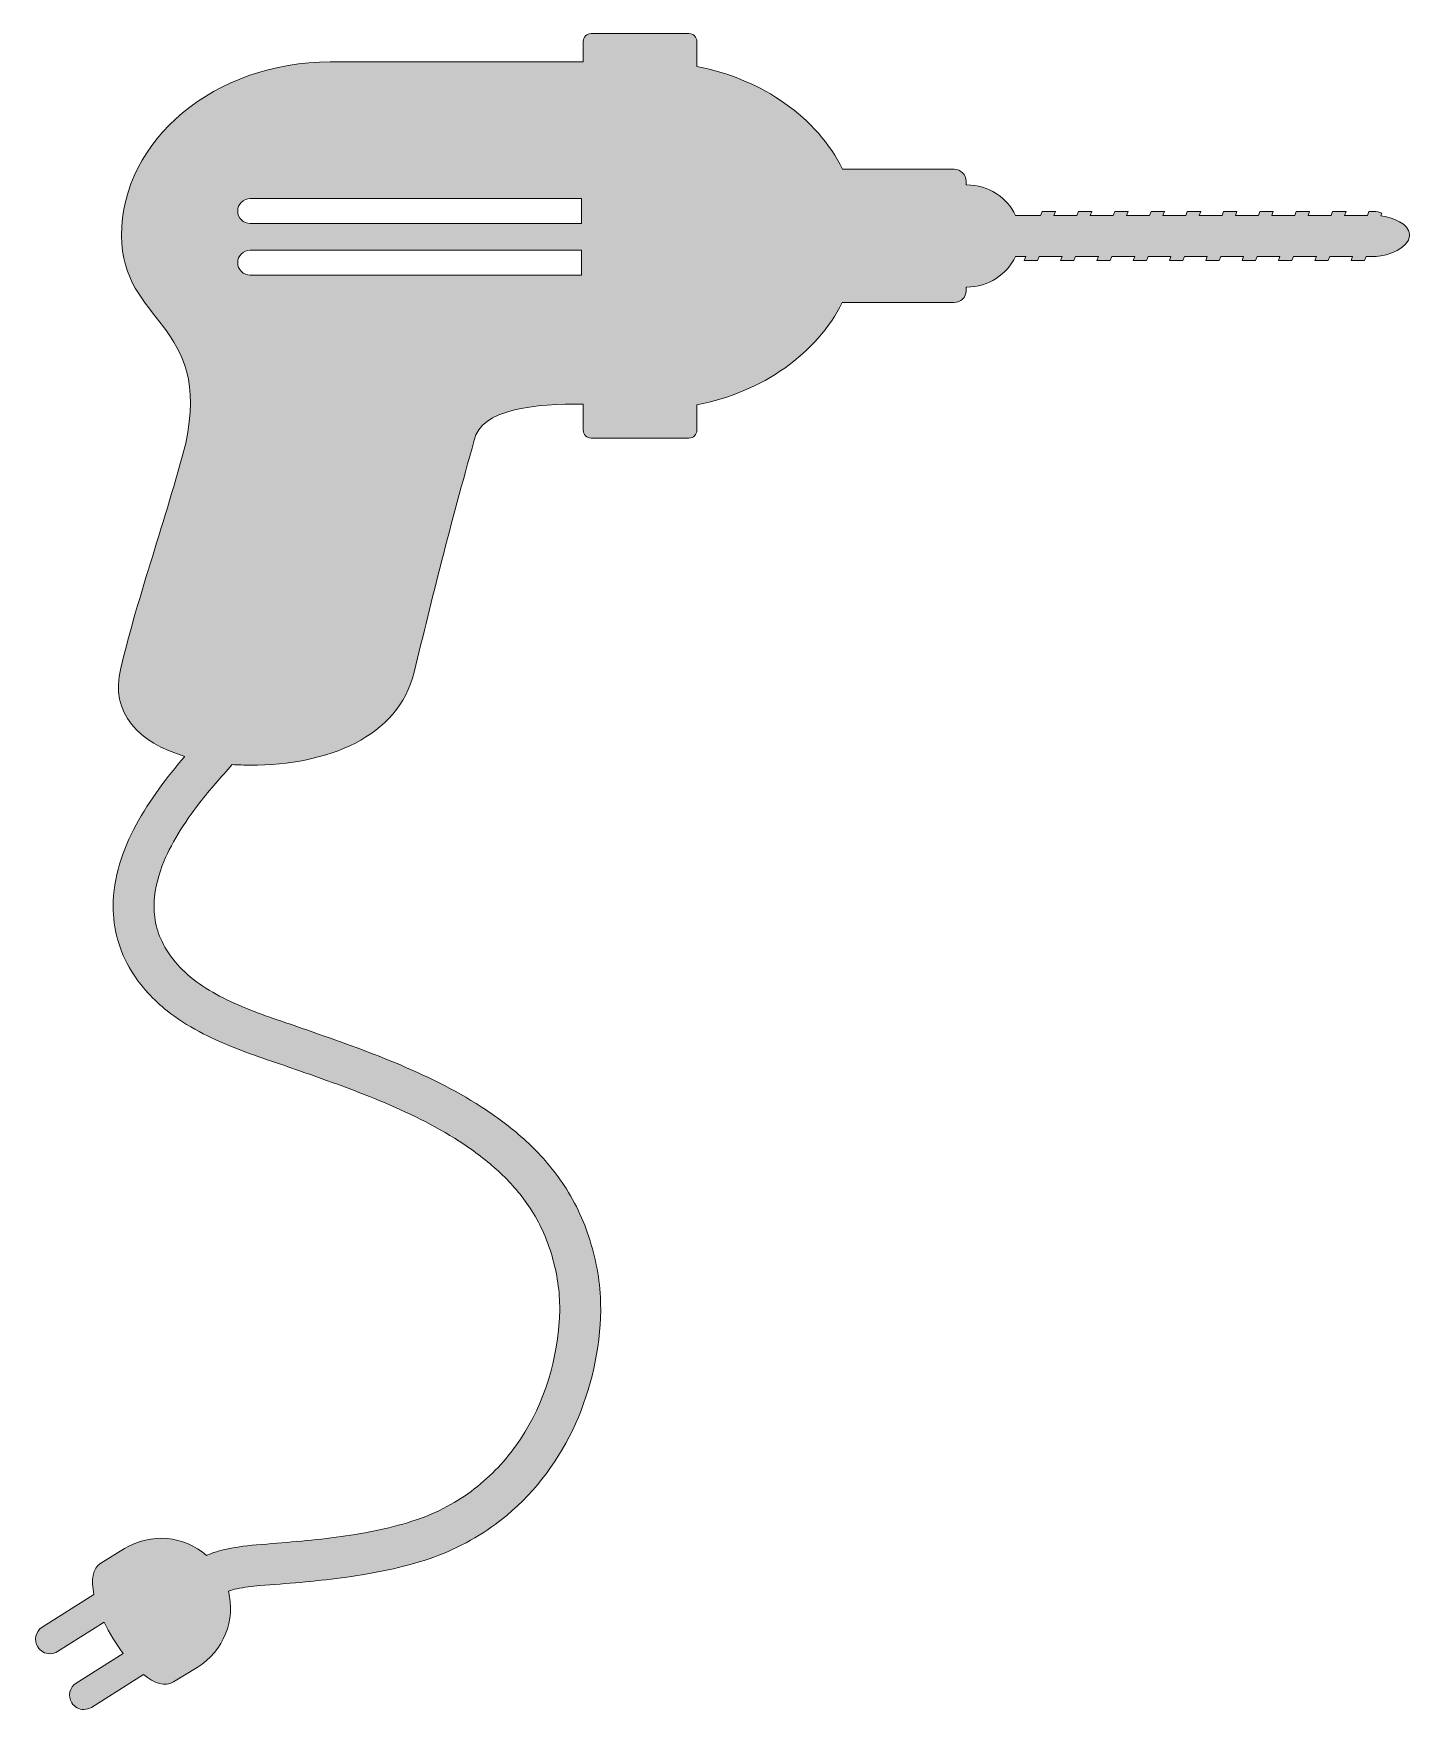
# Model space of a CAD drawing. Header units: inches. Extents: x 0 to 83, y 0 to 102.
import ezdxf

# ---------------------------------------------------------------- set-up
doc = ezdxf.new("R2010")
doc.units = ezdxf.units.IN
doc.header["$MEASUREMENT"] = 0
doc.layers.add('Layer 1', color=7, linetype='Continuous')

msp = doc.modelspace()

# ---------------------------------------------------------------- hatches: boundary and pattern name
at = {"layer": 'Layer 1', "true_color": 0xbe1e2d}
h = msp.add_hatch(color=242, dxfattribs=at)
h.dxf.hatch_style = 2
edge = h.paths.add_edge_path()
edge.add_spline(control_points=[(81.52, 90.55), (81.52, 90.55), (81.58, 90.7), (81.58, 90.7), (81.43, 90.78), (81.27, 90.82), (81.11, 90.82), (81.11, 90.82), (80.8, 90.82), (80.8, 90.82), (80.8, 90.82), (80.71, 90.57), (80.71, 90.57), (80.71, 90.57), (79.33, 90.57), (79.33, 90.57), (79.33, 90.57), (79.42, 90.82), (79.42, 90.82), (79.42, 90.82), (78.6, 90.82), (78.6, 90.82), (78.6, 90.82), (78.51, 90.57), (78.51, 90.57), (78.51, 90.57), (77.12, 90.57), (77.12, 90.57), (77.12, 90.57), (77.21, 90.82), (77.21, 90.82), (77.21, 90.82), (76.4, 90.82), (76.4, 90.82), (76.4, 90.82), (76.31, 90.57), (76.31, 90.57), (76.31, 90.57), (74.92, 90.57), (74.92, 90.57), (74.92, 90.57), (75.01, 90.82), (75.01, 90.82), (75.01, 90.82), (74.2, 90.82), (74.2, 90.82), (74.2, 90.82), (74.11, 90.57), (74.11, 90.57), (74.11, 90.57), (72.72, 90.57), (72.72, 90.57), (72.72, 90.57), (72.81, 90.82), (72.81, 90.82), (72.81, 90.82), (72, 90.82), (72, 90.82), (72, 90.82), (71.91, 90.57), (71.91, 90.57), (71.91, 90.57), (70.52, 90.57), (70.52, 90.57), (70.52, 90.57), (70.61, 90.82), (70.61, 90.82), (70.61, 90.82), (69.8, 90.82), (69.8, 90.82), (69.8, 90.82), (69.71, 90.57), (69.71, 90.57), (69.71, 90.57), (68.32, 90.57), (68.32, 90.57), (68.32, 90.57), (68.41, 90.82), (68.41, 90.82), (68.41, 90.82), (67.6, 90.82), (67.6, 90.82), (67.6, 90.82), (67.51, 90.57), (67.51, 90.57), (67.51, 90.57), (66.12, 90.57), (66.12, 90.57), (66.12, 90.57), (66.21, 90.82), (66.21, 90.82), (66.21, 90.82), (65.4, 90.82), (65.4, 90.82), (65.4, 90.82), (65.31, 90.57), (65.31, 90.57), (65.31, 90.57), (63.92, 90.57), (63.92, 90.57), (63.92, 90.57), (64.01, 90.82), (64.01, 90.82), (64.01, 90.82), (63.2, 90.82), (63.2, 90.82), (63.2, 90.82), (63.11, 90.57), (63.11, 90.57), (63.11, 90.57), (61.72, 90.57), (61.72, 90.57), (61.72, 90.57), (61.81, 90.82), (61.81, 90.82), (61.81, 90.82), (61, 90.82), (61, 90.82), (61, 90.82), (60.91, 90.57), (60.91, 90.57), (60.91, 90.57), (59.38, 90.57), (59.38, 90.57), (58.88, 91.66), (57.75, 92.42), (56.44, 92.42), (56.43, 92.42), (56.41, 92.42), (56.39, 92.42), (56.39, 92.42), (56.39, 92.65), (56.39, 92.65), (56.39, 93.04), (56.07, 93.37), (55.67, 93.37), (55.67, 93.37), (48.91, 93.37), (48.91, 93.37), (48.91, 93.37), (48.91, 93.38), (48.91, 93.38), (47.36, 96.48), (44.09, 98.83), (40.08, 99.6), (40.08, 99.6), (40.08, 101.12), (40.08, 101.12), (40.08, 101.38), (39.87, 101.6), (39.6, 101.6), (39.6, 101.6), (33.67, 101.6), (33.67, 101.6), (33.41, 101.6), (33.19, 101.38), (33.19, 101.12), (33.19, 101.12), (33.19, 99.88), (33.19, 99.88), (33.19, 99.88), (17.86, 99.88), (17.86, 99.88), (10.87, 99.88), (5.21, 95.16), (5.21, 89.35), (5.21, 84.03), (10.69, 84.09), (9.1, 76.76), (7.87, 72.05), (6.25, 67.67), (5.17, 63.13), (4.48, 60.38), (6.27, 58.6), (9.04, 57.78), (9.04, 57.77), (9.03, 57.77), (9.03, 57.76), (7.97, 56.53), (6.91, 55.13), (6.09, 53.62), (5.68, 52.86), (5.34, 52.07), (5.09, 51.24), (4.84, 50.42), (4.7, 49.57), (4.7, 48.69), (4.7, 48.03), (4.78, 47.36), (4.97, 46.7), (5.15, 46.04), (5.43, 45.39), (5.82, 44.75), (6.41, 43.8), (7.15, 43.01), (7.97, 42.36), (9.19, 41.39), (10.58, 40.71), (11.97, 40.15), (13.36, 39.59), (14.75, 39.16), (16, 38.72), (17.75, 38.1), (19.51, 37.48), (21.18, 36.77), (22.87, 36.06), (24.47, 35.25), (25.95, 34.27), (26.75, 33.73), (27.5, 33.15), (28.18, 32.51), (28.86, 31.86), (29.47, 31.16), (29.97, 30.4), (30.54, 29.53), (31, 28.53), (31.3, 27.48), (31.61, 26.43), (31.77, 25.32), (31.77, 24.26), (31.77, 24.01), (31.76, 23.76), (31.74, 23.52), (31.54, 20.72), (30.63, 18.1), (29.11, 15.99), (28.35, 14.93), (27.45, 14), (26.39, 13.22), (25.34, 12.45), (24.15, 11.83), (22.81, 11.41), (21.34, 10.94), (19.8, 10.65), (18.22, 10.44), (16.64, 10.23), (15.03, 10.11), (13.4, 9.98), (12.68, 9.92), (11.87, 9.82), (11.06, 9.59), (10.82, 9.52), (10.59, 9.44), (10.36, 9.34), (9.01, 10.52), (7, 10.74), (5.39, 9.75), (5.39, 9.75), (3.95, 8.87), (3.95, 8.87), (3.44, 8.56), (3.35, 7.84), (3.54, 6.97), (3.54, 6.97), (0.4, 4.99), (0.4, 4.99), (0, 4.73), (-0.12, 4.19), (0.13, 3.79), (0.29, 3.53), (0.57, 3.38), (0.87, 3.38), (1.03, 3.38), (1.19, 3.43), (1.33, 3.52), (1.33, 3.52), (4.15, 5.3), (4.15, 5.3), (4.47, 4.64), (4.88, 3.98), (5.32, 3.4), (5.32, 3.4), (2.47, 1.6), (2.47, 1.6), (2.06, 1.35), (1.94, 0.81), (2.2, 0.4), (2.36, 0.15), (2.63, 0), (2.93, 0), (3.1, 0), (3.26, 0.05), (3.4, 0.13), (3.4, 0.13), (6.54, 2.12), (6.54, 2.12), (7.2, 1.59), (7.86, 1.37), (8.36, 1.67), (8.36, 1.67), (9.8, 2.55), (9.8, 2.55), (11.41, 3.54), (12.13, 5.44), (11.69, 7.18), (11.85, 7.23), (12.02, 7.28), (12.19, 7.31), (12.64, 7.41), (13.12, 7.47), (13.59, 7.51), (15.22, 7.63), (16.88, 7.76), (18.55, 7.98), (20.22, 8.2), (21.9, 8.52), (23.55, 9.04), (25.15, 9.55), (26.6, 10.29), (27.86, 11.22), (29.77, 12.63), (31.27, 14.45), (32.34, 16.53), (33.41, 18.6), (34.04, 20.92), (34.22, 23.34), (34.24, 23.65), (34.25, 23.95), (34.25, 24.26), (34.25, 25.57), (34.06, 26.9), (33.68, 28.17), (33.31, 29.45), (32.76, 30.67), (32.04, 31.76), (31.42, 32.71), (30.69, 33.55), (29.89, 34.31), (29.09, 35.06), (28.22, 35.73), (27.32, 36.33), (25.68, 37.43), (23.93, 38.3), (22.15, 39.05), (20.38, 39.81), (18.58, 40.44), (16.82, 41.06), (15.95, 41.37), (15.06, 41.66), (14.19, 41.97), (12.88, 42.43), (11.61, 42.95), (10.53, 43.6), (9.99, 43.93), (9.49, 44.29), (9.06, 44.69), (8.63, 45.1), (8.25, 45.54), (7.94, 46.05), (7.66, 46.5), (7.48, 46.93), (7.35, 47.37), (7.23, 47.81), (7.18, 48.24), (7.18, 48.69), (7.18, 49.48), (7.36, 50.31), (7.68, 51.16), (8.17, 52.44), (9, 53.74), (9.94, 54.96), (10.58, 55.78), (11.26, 56.56), (11.92, 57.28), (12.28, 57.26), (12.65, 57.25), (13.02, 57.25), (17.74, 57.25), (21.96, 58.94), (22.95, 62.88), (24.04, 67.42), (25.12, 71.77), (26.59, 76.94), (26.94, 78.83), (30.33, 79.18), (33.19, 79.13), (33.19, 79.13), (33.19, 77.55), (33.19, 77.55), (33.19, 77.29), (33.41, 77.07), (33.67, 77.07), (33.67, 77.07), (39.6, 77.07), (39.6, 77.07), (39.87, 77.07), (40.08, 77.29), (40.08, 77.55), (40.08, 77.55), (40.08, 79.09), (40.08, 79.09), (44.07, 79.86), (47.34, 82.2), (48.89, 85.29), (48.89, 85.29), (55.67, 85.29), (55.67, 85.29), (56.07, 85.29), (56.39, 85.61), (56.39, 86.01), (56.39, 86.01), (56.39, 86.23), (56.39, 86.23), (56.41, 86.23), (56.43, 86.23), (56.44, 86.23), (57.75, 86.23), (58.88, 87), (59.38, 88.09), (59.38, 88.09), (60.01, 88.09), (60.01, 88.09), (60.01, 88.09), (59.92, 87.84), (59.92, 87.84), (59.92, 87.84), (60.73, 87.84), (60.73, 87.84), (60.73, 87.84), (60.82, 88.09), (60.82, 88.09), (60.82, 88.09), (62.21, 88.09), (62.21, 88.09), (62.21, 88.09), (62.12, 87.84), (62.12, 87.84), (62.12, 87.84), (62.93, 87.84), (62.93, 87.84), (62.93, 87.84), (63.02, 88.09), (63.02, 88.09), (63.02, 88.09), (64.41, 88.09), (64.41, 88.09), (64.41, 88.09), (64.32, 87.84), (64.32, 87.84), (64.32, 87.84), (65.13, 87.84), (65.13, 87.84), (65.13, 87.84), (65.22, 88.09), (65.22, 88.09), (65.22, 88.09), (66.61, 88.09), (66.61, 88.09), (66.61, 88.09), (66.52, 87.84), (66.52, 87.84), (66.52, 87.84), (67.33, 87.84), (67.33, 87.84), (67.33, 87.84), (67.42, 88.09), (67.42, 88.09), (67.42, 88.09), (68.81, 88.09), (68.81, 88.09), (68.81, 88.09), (68.72, 87.84), (68.72, 87.84), (68.72, 87.84), (69.53, 87.84), (69.53, 87.84), (69.53, 87.84), (69.63, 88.09), (69.63, 88.09), (69.63, 88.09), (71.01, 88.09), (71.01, 88.09), (71.01, 88.09), (70.92, 87.84), (70.92, 87.84), (70.92, 87.84), (71.74, 87.84), (71.74, 87.84), (71.74, 87.84), (71.83, 88.09), (71.83, 88.09), (71.83, 88.09), (73.21, 88.09), (73.21, 88.09), (73.21, 88.09), (73.12, 87.84), (73.12, 87.84), (73.12, 87.84), (73.94, 87.84), (73.94, 87.84), (73.94, 87.84), (74.03, 88.09), (74.03, 88.09), (74.03, 88.09), (75.41, 88.09), (75.41, 88.09), (75.41, 88.09), (75.32, 87.84), (75.32, 87.84), (75.32, 87.84), (76.14, 87.84), (76.14, 87.84), (76.14, 87.84), (76.23, 88.09), (76.23, 88.09), (76.23, 88.09), (77.62, 88.09), (77.62, 88.09), (77.62, 88.09), (77.52, 87.84), (77.52, 87.84), (77.52, 87.84), (78.34, 87.84), (78.34, 87.84), (78.34, 87.84), (78.43, 88.09), (78.43, 88.09), (78.43, 88.09), (79.82, 88.09), (79.82, 88.09), (79.82, 88.09), (79.73, 87.84), (79.73, 87.84), (79.73, 87.84), (80.54, 87.84), (80.54, 87.84), (80.54, 87.84), (80.63, 88.09), (80.63, 88.09), (80.63, 88.09), (81.25, 88.09), (81.25, 88.09), (81.93, 88.09), (83.26, 88.64), (83.26, 89.33), (83.26, 89.33), (83.26, 89.45), (83.26, 89.45), (83.26, 90.05), (82.23, 90.46), (81.52, 90.55)], knot_values=[0, 0, 0, 0, 1, 1, 1, 2, 2, 2, 3, 3, 3, 4, 4, 4, 5, 5, 5, 6, 6, 6, 7, 7, 7, 8, 8, 8, 9, 9, 9, 10, 10, 10, 11, 11, 11, 12, 12, 12, 13, 13, 13, 14, 14, 14, 15, 15, 15, 16, 16, 16, 17, 17, 17, 18, 18, 18, 19, 19, 19, 20, 20, 20, 21, 21, 21, 22, 22, 22, 23, 23, 23, 24, 24, 24, 25, 25, 25, 26, 26, 26, 27, 27, 27, 28, 28, 28, 29, 29, 29, 30, 30, 30, 31, 31, 31, 32, 32, 32, 33, 33, 33, 34, 34, 34, 35, 35, 35, 36, 36, 36, 37, 37, 37, 38, 38, 38, 39, 39, 39, 40, 40, 40, 41, 41, 41, 42, 42, 42, 43, 43, 43, 44, 44, 44, 45, 45, 45, 46, 46, 46, 47, 47, 47, 48, 48, 48, 49, 49, 49, 50, 50, 50, 51, 51, 51, 52, 52, 52, 53, 53, 53, 54, 54, 54, 55, 55, 55, 56, 56, 56, 57, 57, 57, 58, 58, 58, 59, 59, 59, 60, 60, 60, 61, 61, 61, 62, 62, 62, 63, 63, 63, 64, 64, 64, 65, 65, 65, 66, 66, 66, 67, 67, 67, 68, 68, 68, 69, 69, 69, 70, 70, 70, 71, 71, 71, 72, 72, 72, 73, 73, 73, 74, 74, 74, 75, 75, 75, 76, 76, 76, 77, 77, 77, 78, 78, 78, 79, 79, 79, 80, 80, 80, 81, 81, 81, 82, 82, 82, 83, 83, 83, 84, 84, 84, 85, 85, 85, 86, 86, 86, 87, 87, 87, 88, 88, 88, 89, 89, 89, 90, 90, 90, 91, 91, 91, 92, 92, 92, 93, 93, 93, 94, 94, 94, 95, 95, 95, 96, 96, 96, 97, 97, 97, 98, 98, 98, 99, 99, 99, 100, 100, 100, 101, 101, 101, 102, 102, 102, 103, 103, 103, 104, 104, 104, 105, 105, 105, 106, 106, 106, 107, 107, 107, 108, 108, 108, 109, 109, 109, 110, 110, 110, 111, 111, 111, 112, 112, 112, 113, 113, 113, 114, 114, 114, 115, 115, 115, 116, 116, 116, 117, 117, 117, 118, 118, 118, 119, 119, 119, 120, 120, 120, 121, 121, 121, 122, 122, 122, 123, 123, 123, 124, 124, 124, 125, 125, 125, 126, 126, 126, 127, 127, 127, 128, 128, 128, 129, 129, 129, 130, 130, 130, 131, 131, 131, 132, 132, 132, 133, 133, 133, 134, 134, 134, 135, 135, 135, 136, 136, 136, 137, 137, 137, 138, 138, 138, 139, 139, 139, 140, 140, 140, 141, 141, 141, 142, 142, 142, 143, 143, 143, 144, 144, 144, 145, 145, 145, 146, 146, 146, 147, 147, 147, 148, 148, 148, 149, 149, 149, 150, 150, 150, 151, 151, 151, 152, 152, 152, 153, 153, 153, 154, 154, 154, 155, 155, 155, 156, 156, 156, 157, 157, 157, 158, 158, 158, 159, 159, 159, 160, 160, 160, 161, 161, 161, 162, 162, 162, 163, 163, 163, 164, 164, 164, 165, 165, 165, 166, 166, 166, 167, 167, 167, 168, 168, 168, 169, 169, 169, 170, 170, 170, 171, 171, 171, 172, 172, 172, 173, 173, 173, 174, 174, 174, 175, 175, 175, 176, 176, 176, 177, 177, 177, 178, 178, 178, 179, 179, 179, 180, 180, 180, 180], degree=3, periodic=1)
edge = h.paths.add_edge_path()
edge.add_spline(control_points=[(33.09, 86.95), (33.09, 86.95), (13.01, 86.95), (13.01, 86.95), (12.59, 86.95), (12.25, 87.29), (12.25, 87.71), (12.25, 88.12), (12.59, 88.46), (13.01, 88.46), (13.01, 88.46), (33.09, 88.46), (33.09, 88.46), (33.09, 88.46), (33.09, 86.95), (33.09, 86.95)], knot_values=[0, 0, 0, 0, 1, 1, 1, 2, 2, 2, 3, 3, 3, 4, 4, 4, 5, 5, 5, 5], degree=3, periodic=1)
edge = h.paths.add_edge_path()
edge.add_spline(control_points=[(33.09, 90.08), (33.09, 90.08), (13.01, 90.08), (13.01, 90.08), (12.59, 90.08), (12.25, 90.42), (12.25, 90.84), (12.25, 91.25), (12.59, 91.59), (13.01, 91.59), (13.01, 91.59), (33.09, 91.59), (33.09, 91.59), (33.09, 91.59), (33.09, 90.08), (33.09, 90.08)], knot_values=[0, 0, 0, 0, 1, 1, 1, 2, 2, 2, 3, 3, 3, 4, 4, 4, 5, 5, 5, 5], degree=3, periodic=1)

# ---------------------------------------------------------------- linework, layer by layer
at = {"layer": 'Layer 1', "lineweight": 0}
for points, knots in [([(81.52, 90.55), (81.52, 90.55), (81.58, 90.7), (81.58, 90.7), (81.43, 90.78), (81.27, 90.82), (81.11, 90.82), (81.11, 90.82), (80.8, 90.82), (80.8, 90.82), (80.8, 90.82), (80.71, 90.57), (80.71, 90.57), (80.71, 90.57), (79.33, 90.57), (79.33, 90.57), (79.33, 90.57), (79.42, 90.82), (79.42, 90.82), (79.42, 90.82), (78.6, 90.82), (78.6, 90.82), (78.6, 90.82), (78.51, 90.57), (78.51, 90.57), (78.51, 90.57), (77.12, 90.57), (77.12, 90.57), (77.12, 90.57), (77.21, 90.82), (77.21, 90.82), (77.21, 90.82), (76.4, 90.82), (76.4, 90.82), (76.4, 90.82), (76.31, 90.57), (76.31, 90.57), (76.31, 90.57), (74.92, 90.57), (74.92, 90.57), (74.92, 90.57), (75.01, 90.82), (75.01, 90.82), (75.01, 90.82), (74.2, 90.82), (74.2, 90.82), (74.2, 90.82), (74.11, 90.57), (74.11, 90.57), (74.11, 90.57), (72.72, 90.57), (72.72, 90.57), (72.72, 90.57), (72.81, 90.82), (72.81, 90.82), (72.81, 90.82), (72, 90.82), (72, 90.82), (72, 90.82), (71.91, 90.57), (71.91, 90.57), (71.91, 90.57), (70.52, 90.57), (70.52, 90.57), (70.52, 90.57), (70.61, 90.82), (70.61, 90.82), (70.61, 90.82), (69.8, 90.82), (69.8, 90.82), (69.8, 90.82), (69.71, 90.57), (69.71, 90.57), (69.71, 90.57), (68.32, 90.57), (68.32, 90.57), (68.32, 90.57), (68.41, 90.82), (68.41, 90.82), (68.41, 90.82), (67.6, 90.82), (67.6, 90.82), (67.6, 90.82), (67.51, 90.57), (67.51, 90.57), (67.51, 90.57), (66.12, 90.57), (66.12, 90.57), (66.12, 90.57), (66.21, 90.82), (66.21, 90.82), (66.21, 90.82), (65.4, 90.82), (65.4, 90.82), (65.4, 90.82), (65.31, 90.57), (65.31, 90.57), (65.31, 90.57), (63.92, 90.57), (63.92, 90.57), (63.92, 90.57), (64.01, 90.82), (64.01, 90.82), (64.01, 90.82), (63.2, 90.82), (63.2, 90.82), (63.2, 90.82), (63.11, 90.57), (63.11, 90.57), (63.11, 90.57), (61.72, 90.57), (61.72, 90.57), (61.72, 90.57), (61.81, 90.82), (61.81, 90.82), (61.81, 90.82), (61, 90.82), (61, 90.82), (61, 90.82), (60.91, 90.57), (60.91, 90.57), (60.91, 90.57), (59.38, 90.57), (59.38, 90.57), (58.88, 91.66), (57.75, 92.42), (56.44, 92.42), (56.43, 92.42), (56.41, 92.42), (56.39, 92.42), (56.39, 92.42), (56.39, 92.65), (56.39, 92.65), (56.39, 93.04), (56.07, 93.37), (55.67, 93.37), (55.67, 93.37), (48.91, 93.37), (48.91, 93.37), (48.91, 93.37), (48.91, 93.38), (48.91, 93.38), (47.36, 96.48), (44.09, 98.83), (40.08, 99.6), (40.08, 99.6), (40.08, 101.12), (40.08, 101.12), (40.08, 101.38), (39.87, 101.6), (39.6, 101.6), (39.6, 101.6), (33.67, 101.6), (33.67, 101.6), (33.41, 101.6), (33.19, 101.38), (33.19, 101.12), (33.19, 101.12), (33.19, 99.88), (33.19, 99.88), (33.19, 99.88), (17.86, 99.88), (17.86, 99.88), (10.87, 99.88), (5.21, 95.16), (5.21, 89.35), (5.21, 84.03), (10.69, 84.09), (9.1, 76.76), (7.87, 72.05), (6.25, 67.67), (5.17, 63.13), (4.48, 60.38), (6.27, 58.6), (9.04, 57.78), (9.04, 57.77), (9.03, 57.77), (9.03, 57.76), (7.97, 56.53), (6.91, 55.13), (6.09, 53.62), (5.68, 52.86), (5.34, 52.07), (5.09, 51.24), (4.84, 50.42), (4.7, 49.57), (4.7, 48.69), (4.7, 48.03), (4.78, 47.36), (4.97, 46.7), (5.15, 46.04), (5.43, 45.39), (5.82, 44.75), (6.41, 43.8), (7.15, 43.01), (7.97, 42.36), (9.19, 41.39), (10.58, 40.71), (11.97, 40.15), (13.36, 39.59), (14.75, 39.16), (16, 38.72), (17.75, 38.1), (19.51, 37.48), (21.18, 36.77), (22.87, 36.06), (24.47, 35.25), (25.95, 34.27), (26.75, 33.73), (27.5, 33.15), (28.18, 32.51), (28.86, 31.86), (29.47, 31.16), (29.97, 30.4), (30.54, 29.53), (31, 28.53), (31.3, 27.48), (31.61, 26.43), (31.77, 25.32), (31.77, 24.26), (31.77, 24.01), (31.76, 23.76), (31.74, 23.52), (31.54, 20.72), (30.63, 18.1), (29.11, 15.99), (28.35, 14.93), (27.45, 14), (26.39, 13.22), (25.34, 12.45), (24.15, 11.83), (22.81, 11.41), (21.34, 10.94), (19.8, 10.65), (18.22, 10.44), (16.64, 10.23), (15.03, 10.11), (13.4, 9.98), (12.68, 9.92), (11.87, 9.82), (11.06, 9.59), (10.82, 9.52), (10.59, 9.44), (10.36, 9.34), (9.01, 10.52), (7, 10.74), (5.39, 9.75), (5.39, 9.75), (3.95, 8.87), (3.95, 8.87), (3.44, 8.56), (3.35, 7.84), (3.54, 6.97), (3.54, 6.97), (0.4, 4.99), (0.4, 4.99), (0, 4.73), (-0.12, 4.19), (0.13, 3.79), (0.29, 3.53), (0.57, 3.38), (0.87, 3.38), (1.03, 3.38), (1.19, 3.43), (1.33, 3.52), (1.33, 3.52), (4.15, 5.3), (4.15, 5.3), (4.47, 4.64), (4.88, 3.98), (5.32, 3.4), (5.32, 3.4), (2.47, 1.6), (2.47, 1.6), (2.06, 1.35), (1.94, 0.81), (2.2, 0.4), (2.36, 0.15), (2.63, 0), (2.93, 0), (3.1, 0), (3.26, 0.05), (3.4, 0.13), (3.4, 0.13), (6.54, 2.12), (6.54, 2.12), (7.2, 1.59), (7.86, 1.37), (8.36, 1.67), (8.36, 1.67), (9.8, 2.55), (9.8, 2.55), (11.41, 3.54), (12.13, 5.44), (11.69, 7.18), (11.85, 7.23), (12.02, 7.28), (12.19, 7.31), (12.64, 7.41), (13.12, 7.47), (13.59, 7.51), (15.22, 7.63), (16.88, 7.76), (18.55, 7.98), (20.22, 8.2), (21.9, 8.52), (23.55, 9.04), (25.15, 9.55), (26.6, 10.29), (27.86, 11.22), (29.77, 12.63), (31.27, 14.45), (32.34, 16.53), (33.41, 18.6), (34.04, 20.92), (34.22, 23.34), (34.24, 23.65), (34.25, 23.95), (34.25, 24.26), (34.25, 25.57), (34.06, 26.9), (33.68, 28.17), (33.31, 29.45), (32.76, 30.67), (32.04, 31.76), (31.42, 32.71), (30.69, 33.55), (29.89, 34.31), (29.09, 35.06), (28.22, 35.73), (27.32, 36.33), (25.68, 37.43), (23.93, 38.3), (22.15, 39.05), (20.38, 39.81), (18.58, 40.44), (16.82, 41.06), (15.95, 41.37), (15.06, 41.66), (14.19, 41.97), (12.88, 42.43), (11.61, 42.95), (10.53, 43.6), (9.99, 43.93), (9.49, 44.29), (9.06, 44.69), (8.63, 45.1), (8.25, 45.54), (7.94, 46.05), (7.66, 46.5), (7.48, 46.93), (7.35, 47.37), (7.23, 47.81), (7.18, 48.24), (7.18, 48.69), (7.18, 49.48), (7.36, 50.31), (7.68, 51.16), (8.17, 52.44), (9, 53.74), (9.94, 54.96), (10.58, 55.78), (11.26, 56.56), (11.92, 57.28), (12.28, 57.26), (12.65, 57.25), (13.02, 57.25), (17.74, 57.25), (21.96, 58.94), (22.95, 62.88), (24.04, 67.42), (25.12, 71.77), (26.59, 76.94), (26.94, 78.83), (30.33, 79.18), (33.19, 79.13), (33.19, 79.13), (33.19, 77.55), (33.19, 77.55), (33.19, 77.29), (33.41, 77.07), (33.67, 77.07), (33.67, 77.07), (39.6, 77.07), (39.6, 77.07), (39.87, 77.07), (40.08, 77.29), (40.08, 77.55), (40.08, 77.55), (40.08, 79.09), (40.08, 79.09), (44.07, 79.86), (47.34, 82.2), (48.89, 85.29), (48.89, 85.29), (55.67, 85.29), (55.67, 85.29), (56.07, 85.29), (56.39, 85.61), (56.39, 86.01), (56.39, 86.01), (56.39, 86.23), (56.39, 86.23), (56.41, 86.23), (56.43, 86.23), (56.44, 86.23), (57.75, 86.23), (58.88, 87), (59.38, 88.09), (59.38, 88.09), (60.01, 88.09), (60.01, 88.09), (60.01, 88.09), (59.92, 87.84), (59.92, 87.84), (59.92, 87.84), (60.73, 87.84), (60.73, 87.84), (60.73, 87.84), (60.82, 88.09), (60.82, 88.09), (60.82, 88.09), (62.21, 88.09), (62.21, 88.09), (62.21, 88.09), (62.12, 87.84), (62.12, 87.84), (62.12, 87.84), (62.93, 87.84), (62.93, 87.84), (62.93, 87.84), (63.02, 88.09), (63.02, 88.09), (63.02, 88.09), (64.41, 88.09), (64.41, 88.09), (64.41, 88.09), (64.32, 87.84), (64.32, 87.84), (64.32, 87.84), (65.13, 87.84), (65.13, 87.84), (65.13, 87.84), (65.22, 88.09), (65.22, 88.09), (65.22, 88.09), (66.61, 88.09), (66.61, 88.09), (66.61, 88.09), (66.52, 87.84), (66.52, 87.84), (66.52, 87.84), (67.33, 87.84), (67.33, 87.84), (67.33, 87.84), (67.42, 88.09), (67.42, 88.09), (67.42, 88.09), (68.81, 88.09), (68.81, 88.09), (68.81, 88.09), (68.72, 87.84), (68.72, 87.84), (68.72, 87.84), (69.53, 87.84), (69.53, 87.84), (69.53, 87.84), (69.63, 88.09), (69.63, 88.09), (69.63, 88.09), (71.01, 88.09), (71.01, 88.09), (71.01, 88.09), (70.92, 87.84), (70.92, 87.84), (70.92, 87.84), (71.74, 87.84), (71.74, 87.84), (71.74, 87.84), (71.83, 88.09), (71.83, 88.09), (71.83, 88.09), (73.21, 88.09), (73.21, 88.09), (73.21, 88.09), (73.12, 87.84), (73.12, 87.84), (73.12, 87.84), (73.94, 87.84), (73.94, 87.84), (73.94, 87.84), (74.03, 88.09), (74.03, 88.09), (74.03, 88.09), (75.41, 88.09), (75.41, 88.09), (75.41, 88.09), (75.32, 87.84), (75.32, 87.84), (75.32, 87.84), (76.14, 87.84), (76.14, 87.84), (76.14, 87.84), (76.23, 88.09), (76.23, 88.09), (76.23, 88.09), (77.62, 88.09), (77.62, 88.09), (77.62, 88.09), (77.52, 87.84), (77.52, 87.84), (77.52, 87.84), (78.34, 87.84), (78.34, 87.84), (78.34, 87.84), (78.43, 88.09), (78.43, 88.09), (78.43, 88.09), (79.82, 88.09), (79.82, 88.09), (79.82, 88.09), (79.73, 87.84), (79.73, 87.84), (79.73, 87.84), (80.54, 87.84), (80.54, 87.84), (80.54, 87.84), (80.63, 88.09), (80.63, 88.09), (80.63, 88.09), (81.25, 88.09), (81.25, 88.09), (81.93, 88.09), (83.26, 88.64), (83.26, 89.33), (83.26, 89.33), (83.26, 89.45), (83.26, 89.45), (83.26, 90.05), (82.23, 90.46), (81.52, 90.55)], [0, 0, 0, 0, 1, 1, 1, 2, 2, 2, 3, 3, 3, 4, 4, 4, 5, 5, 5, 6, 6, 6, 7, 7, 7, 8, 8, 8, 9, 9, 9, 10, 10, 10, 11, 11, 11, 12, 12, 12, 13, 13, 13, 14, 14, 14, 15, 15, 15, 16, 16, 16, 17, 17, 17, 18, 18, 18, 19, 19, 19, 20, 20, 20, 21, 21, 21, 22, 22, 22, 23, 23, 23, 24, 24, 24, 25, 25, 25, 26, 26, 26, 27, 27, 27, 28, 28, 28, 29, 29, 29, 30, 30, 30, 31, 31, 31, 32, 32, 32, 33, 33, 33, 34, 34, 34, 35, 35, 35, 36, 36, 36, 37, 37, 37, 38, 38, 38, 39, 39, 39, 40, 40, 40, 41, 41, 41, 42, 42, 42, 43, 43, 43, 44, 44, 44, 45, 45, 45, 46, 46, 46, 47, 47, 47, 48, 48, 48, 49, 49, 49, 50, 50, 50, 51, 51, 51, 52, 52, 52, 53, 53, 53, 54, 54, 54, 55, 55, 55, 56, 56, 56, 57, 57, 57, 58, 58, 58, 59, 59, 59, 60, 60, 60, 61, 61, 61, 62, 62, 62, 63, 63, 63, 64, 64, 64, 65, 65, 65, 66, 66, 66, 67, 67, 67, 68, 68, 68, 69, 69, 69, 70, 70, 70, 71, 71, 71, 72, 72, 72, 73, 73, 73, 74, 74, 74, 75, 75, 75, 76, 76, 76, 77, 77, 77, 78, 78, 78, 79, 79, 79, 80, 80, 80, 81, 81, 81, 82, 82, 82, 83, 83, 83, 84, 84, 84, 85, 85, 85, 86, 86, 86, 87, 87, 87, 88, 88, 88, 89, 89, 89, 90, 90, 90, 91, 91, 91, 92, 92, 92, 93, 93, 93, 94, 94, 94, 95, 95, 95, 96, 96, 96, 97, 97, 97, 98, 98, 98, 99, 99, 99, 100, 100, 100, 101, 101, 101, 102, 102, 102, 103, 103, 103, 104, 104, 104, 105, 105, 105, 106, 106, 106, 107, 107, 107, 108, 108, 108, 109, 109, 109, 110, 110, 110, 111, 111, 111, 112, 112, 112, 113, 113, 113, 114, 114, 114, 115, 115, 115, 116, 116, 116, 117, 117, 117, 118, 118, 118, 119, 119, 119, 120, 120, 120, 121, 121, 121, 122, 122, 122, 123, 123, 123, 124, 124, 124, 125, 125, 125, 126, 126, 126, 127, 127, 127, 128, 128, 128, 129, 129, 129, 130, 130, 130, 131, 131, 131, 132, 132, 132, 133, 133, 133, 134, 134, 134, 135, 135, 135, 136, 136, 136, 137, 137, 137, 138, 138, 138, 139, 139, 139, 140, 140, 140, 141, 141, 141, 142, 142, 142, 143, 143, 143, 144, 144, 144, 145, 145, 145, 146, 146, 146, 147, 147, 147, 148, 148, 148, 149, 149, 149, 150, 150, 150, 151, 151, 151, 152, 152, 152, 153, 153, 153, 154, 154, 154, 155, 155, 155, 156, 156, 156, 157, 157, 157, 158, 158, 158, 159, 159, 159, 160, 160, 160, 161, 161, 161, 162, 162, 162, 163, 163, 163, 164, 164, 164, 165, 165, 165, 166, 166, 166, 167, 167, 167, 168, 168, 168, 169, 169, 169, 170, 170, 170, 171, 171, 171, 172, 172, 172, 173, 173, 173, 174, 174, 174, 175, 175, 175, 176, 176, 176, 177, 177, 177, 178, 178, 178, 179, 179, 179, 180, 180, 180, 180]), ([(33.09, 90.08), (33.09, 90.08), (13.01, 90.08), (13.01, 90.08), (12.59, 90.08), (12.25, 90.42), (12.25, 90.84), (12.25, 91.25), (12.59, 91.59), (13.01, 91.59), (13.01, 91.59), (33.09, 91.59), (33.09, 91.59), (33.09, 91.59), (33.09, 90.08), (33.09, 90.08)], [0, 0, 0, 0, 1, 1, 1, 2, 2, 2, 3, 3, 3, 4, 4, 4, 5, 5, 5, 5]), ([(33.09, 86.95), (33.09, 86.95), (13.01, 86.95), (13.01, 86.95), (12.59, 86.95), (12.25, 87.29), (12.25, 87.71), (12.25, 88.12), (12.59, 88.46), (13.01, 88.46), (13.01, 88.46), (33.09, 88.46), (33.09, 88.46), (33.09, 88.46), (33.09, 86.95), (33.09, 86.95)], [0, 0, 0, 0, 1, 1, 1, 2, 2, 2, 3, 3, 3, 4, 4, 4, 5, 5, 5, 5])]:
    msp.add_open_spline(points, degree=3, knots=knots, dxfattribs=at)

doc.saveas('drawing.dxf')
